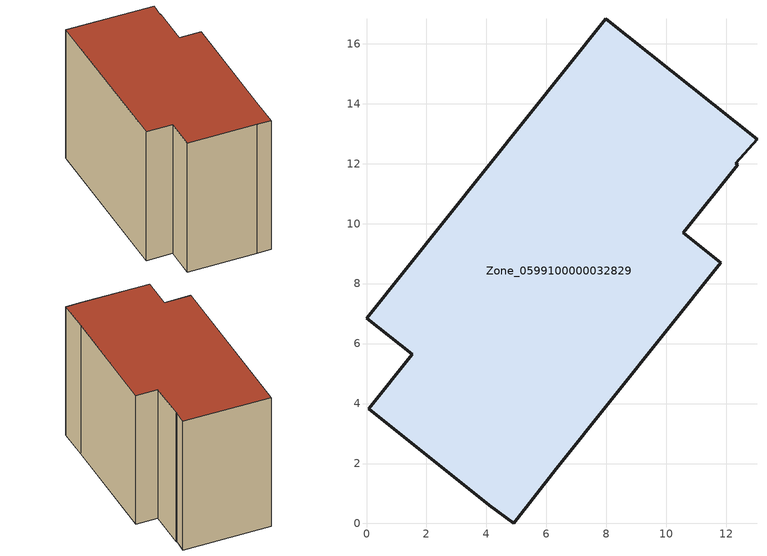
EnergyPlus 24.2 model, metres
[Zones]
Zone_0599100000032829
 floor ground (C_G): 12.38,11.97 10.56,9.7 11.82,8.7 6.33,1.82 4.9,0 4.09,0.61 0.07,3.82 1.52,5.64 0,6.85 7.98,16.84 13.02,12.81 12.32,12.01 z0
 wall outside (C_F): 7.98,16.84 0,6.85 1.52,5.64 0.07,3.82 4.09,0.61 4.9,0 6.33,1.82 11.82,8.7 10.56,9.7 12.38,11.97 12.32,12.01 13.02,12.81 7.98,16.84 z0:10.58
 roof outside (C_R): 12.32,12.01 13.02,12.81 7.98,16.84 0,6.85 1.52,5.64 0.07,3.82 4.09,0.61 4.9,0 6.33,1.82 11.82,8.7 10.56,9.7 12.38,11.97 z10.58
[BUILDING]
Pand.0599100000032829: North Axis=0; Terrain=City; Loads Convergence Tolerance Value=0.04; Temperature Convergence Tolerance Value=0.4; Solar Distribution=FullExterior; Maximum Number of Warmup Days=25; Minimum Number of Warmup Days=1
[Site:Location]
Rotterdam.The.Hague.AP_ZH_NLD Design_Conditions: Latitude=51.96; Longitude=4.45; Time Zone=1; Elevation=-4.5
[SITE:GROUNDTEMPERATURE:BUILDINGSURFACE]
18, 18, 18, 18, 18, 18, 18, 18, 18, 18, 18, 18
[MATERIAL] Thermal Absorptance=0.9; Solar Absorptance=0.7; Visible Absorptance=0.7
Name | Roughness | Thickness | Conductivity | Density | Specific Heat
G.TC.1946 | MediumSmooth | 0.15 | 1 | 540 | 1210
F.TC.1946 | Rough | 0.3 | 0.857143 | 1920 | 840
R.TC.1946 | MediumRough | 0.2 | 0.909091 | 1500 | 1000
[CONSTRUCTION]
C_G: G.TC.1946
C_F: F.TC.1946
C_R: R.TC.1946
[ZONE]
Zone_0599100000032829: Type=1; Multiplier=1; Ceiling Height=Autocalculate; Volume=Autocalculate; Floor Area=autocalculate; Part of Total Floor Area=Yes
[ZONEINFILTRATION:DESIGNFLOWRATE]
Infil_Zone_0599100000032829: Zone or ZoneList or Space or SpaceList=Zone_0599100000032829; Schedule=AlwaysOn; Design Flow Rate Calculation Method=Flow/Area; Flow Rate per Floor Area=0.003; Constant Term Coefficient=1; Temperature Term Coefficient=0; Velocity Term Coefficient=0; Velocity Squared Term Coefficient=0
[HVACTEMPLATE:ZONE:IDEALLOADSAIRSYSTEM]
Zone_0599100000032829: Maximum Heating Supply Air Temperature=50; Minimum Cooling Supply Air Temperature=13; Maximum Heating Supply Air Humidity Ratio=0.0156; Minimum Cooling Supply Air Humidity Ratio=0.0077; Heating Limit=NoLimit; Cooling Limit=NoLimit; Dehumidification Control Type=ConstantSensibleHeatRatio; Cooling Sensible Heat Ratio=0.7; Dehumidification Setpoint=60; Humidification Control Type=None; Humidification Setpoint=30; Outdoor Air Method=None; Outdoor Air Flow Rate per Person=0.00944; Outdoor Air Flow Rate per Zone Floor Area=0; Outdoor Air Flow Rate per Zone=0; Demand Controlled Ventilation Type=None; Outdoor Air Economizer Type=NoEconomizer; Heat Recovery Type=None; Sensible Heat Recovery Effectiveness=0.7; Latent Heat Recovery Effectiveness=0.65
[ZONECONTROL:THERMOSTAT]
ThermostatControl_Zone_0599100000032829: Zone or ZoneList=Zone_0599100000032829; Control Type Schedule=DualSetpointControlType; Control 1=Thermostat_Zone_0599100000032829; Temperature Difference Between Cutout And Setpoint=0
[THERMOSTATSETPOINT:DUALSETPOINT]
Thermostat_Zone_0599100000032829: Heating Setpoint Temperature Schedule=HeatingSetpoint_Zone_0599100000032829; Cooling Setpoint Temperature Schedule=CoolingSetpoint_Zone_0599100000032829
[SCHEDULE:COMPACT]
HeatingSetpoint_Zone_0599100000032829: Through: 12/31, For: AllDays, Until: 24:00, 21
CoolingSetpoint_Zone_0599100000032829: Through: 12/31, For: AllDays, Until: 24:00, 24
DualSetpointControlType: Through: 12/31, For: AllDays, Until: 24:00, 4
AlwaysOn: Through: 12/31, For: AllDays, Until: 24:00, 1
